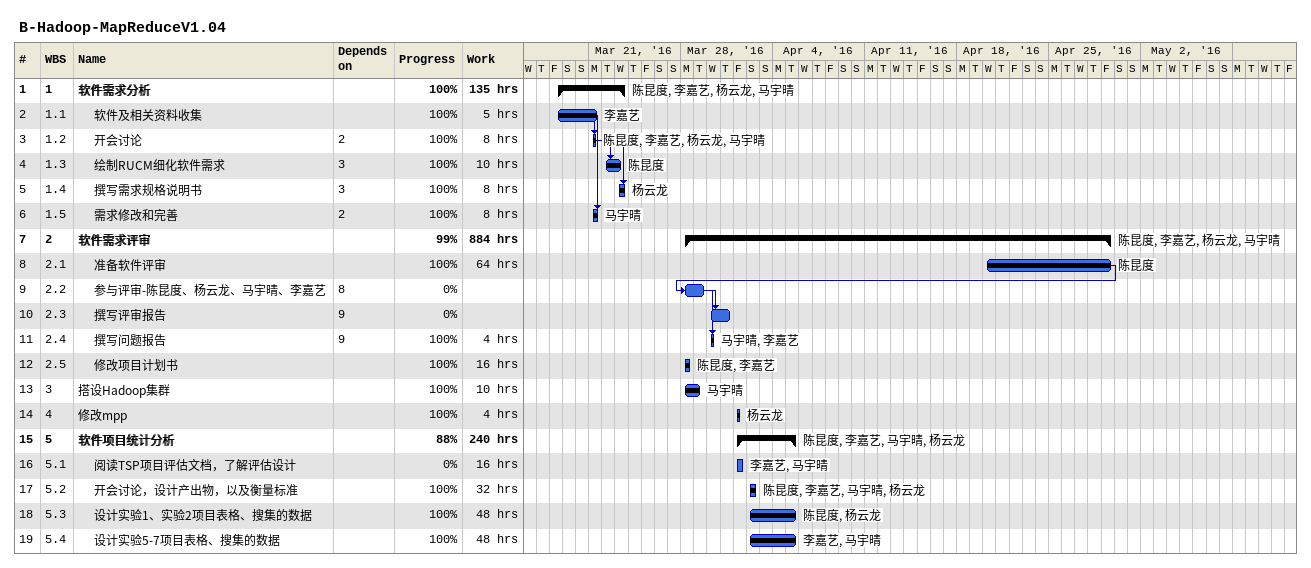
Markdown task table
B-Hadoop-MapReduceV1.04

| ID | WBS | Task | Start | Finish | Predecessors | Resources | % complete | Work (h) |
|---|---|---|---|---|---|---|---|---|
| 1 | 1 | **软件需求分析** | 2016-03-18 | 2016-03-23 |  | 陈昆度, 李嘉艺, 杨云龙, 马宇晴 | 100 | 135 |
| 2 | 1.1 | 软件及相关资料收集 | 2016-03-18 | 2016-03-21 |  | 李嘉艺 | 100 | 5 |
| 3 | 1.2 | 开会讨论 | 2016-03-21 | 2016-03-21 | 2 | 陈昆度, 李嘉艺, 杨云龙, 马宇晴 | 100 | 8 |
| 4 | 1.3 | 绘制RUCM细化软件需求 | 2016-03-22 | 2016-03-23 | 3 | 陈昆度 | 100 | 10 |
| 5 | 1.4 | 撰写需求规格说明书 | 2016-03-23 | 2016-03-23 | 3 | 杨云龙 | 100 | 8 |
| 6 | 1.5 | 需求修改和完善 | 2016-03-21 | 2016-03-21 | 2 | 马宇晴 | 100 | 8 |
| 7 | 2 | **软件需求评审** | 2016-03-28 | 2016-04-29 |  | 陈昆度, 李嘉艺, 杨云龙, 马宇晴 | 99 | 884 |
| 8 | 2.1 | 准备软件评审 | 2016-04-20 | 2016-04-29 |  | 陈昆度 | 100 | 64 |
| 9 | 2.2 | 参与评审-陈昆度、杨云龙、马宇晴、李嘉艺 | 2016-03-28 | 2016-03-29 | 8 |  | 0 |  |
| 10 | 2.3 | 撰写评审报告 | 2016-03-30 | 2016-03-31 | 9 |  | 0 |  |
| 11 | 2.4 | 撰写问题报告 | 2016-03-30 | 2016-03-30 | 9 | 马宇晴, 李嘉艺 | 100 | 4 |
| 12 | 2.5 | 修改项目计划书 | 2016-03-28 | 2016-03-28 |  | 陈昆度, 李嘉艺 | 100 | 16 |
| 13 | 3 | 搭设Hadoop集群 | 2016-03-28 | 2016-03-29 |  | 马宇晴 | 100 | 10 |
| 14 | 4 | 修改mpp | 2016-04-01 | 2016-04-01 |  | 杨云龙 | 100 | 4 |
| 15 | 5 | **软件项目统计分析** | 2016-04-01 | 2016-04-05 |  | 陈昆度, 李嘉艺, 马宇晴, 杨云龙 | 88 | 240 |
| 16 | 5.1 | 阅读TSP项目评估文档，了解评估设计 | 2016-04-01 | 2016-04-01 |  | 李嘉艺, 马宇晴 | 0 | 16 |
| 17 | 5.2 | 开会讨论，设计产出物，以及衡量标准 | 2016-04-02 | 2016-04-02 |  | 陈昆度, 李嘉艺, 马宇晴, 杨云龙 | 100 | 32 |
| 18 | 5.3 | 设计实验1、实验2项目表格、搜集的数据 | 2016-04-02 | 2016-04-05 |  | 陈昆度, 杨云龙 | 100 | 48 |
| 19 | 5.4 | 设计实验5-7项目表格、搜集的数据 | 2016-04-02 | 2016-04-05 |  | 李嘉艺, 马宇晴 | 100 | 48 |
